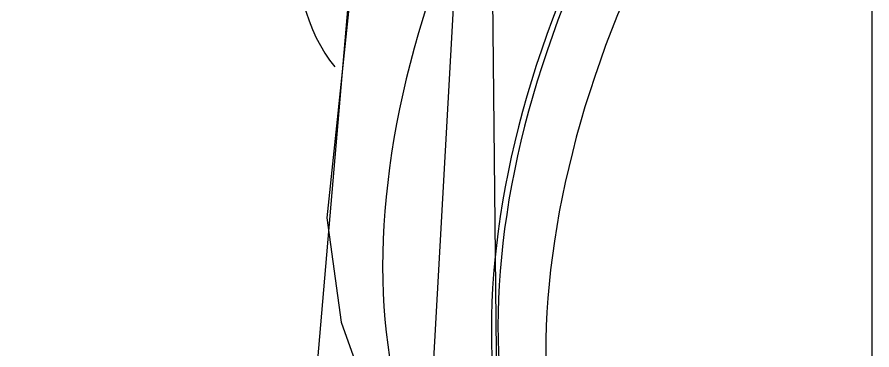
# Model space of a CAD drawing. Header units: inches. Extents: x 0.3 to 33.8, y 15.5 to 37.1.
# Drawn here: x 7.902 to 9.011, y 24.183 to 24.615 of the extents above; entities that cross this region are included whole.
import ezdxf

# ---------------------------------------------------------------- set-up
doc = ezdxf.new("R2010")
doc.units = ezdxf.units.IN
doc.header["$MEASUREMENT"] = 0

# ---------------------------------------------------------------- blocks, each defined once
blk = doc.blocks.new('60298_1')
at = {"transparency": 33554687}
for points in [[(9.0113, 27.1889), (9.0113, 22.5185)], [(8.4324, 24.8991), (8.3328, 24.6301), (8.3038, 24.3543), (8.3224, 24.219), (8.3689, 24.0889), (8.449, 23.9711), (8.5631, 23.8787)]]:
    blk.add_lwpolyline(points, dxfattribs=at)
at = {"color": 21, "transparency": 33554687}
for points in [[(8.5032, 26.1421), (8.561, 20.5902), (8.7412, 20.5902)], [(8.3999, 25.4326), (7.9646, 20.3537), (7.7843, 20.3537)], [(8.4949, 25.114), (8.1629, 19.1768), (8.3431, 19.1768)]]:
    blk.add_lwpolyline(points, dxfattribs=at)
at = {"transparency": 33554687}
for points, knots in [([(9.0113, 25.211), (8.8953, 25.1129), (8.7891, 24.9836), (8.7015, 24.8341), (8.456, 24.4066), (8.456, 23.9407), (8.7015, 23.7961), (8.7304, 23.7823), (8.7581, 23.7714), (8.7841, 23.7599)], [0, 0, 0, 0, 1, 1, 1, 2, 2, 2, 3, 3, 3, 3]), ([(9.0113, 25.1955), (8.8977, 25.104), (8.7937, 24.9771), (8.7066, 24.8289), (8.4658, 24.409), (8.4658, 23.9496), (8.7066, 23.8064)], [0, 0, 0, 0, 1, 1, 1, 2, 2, 2, 2]), ([(9.0113, 25.1078), (8.9217, 25.0205), (8.8402, 24.9145), (8.7686, 24.7979), (8.5277, 24.3732), (8.5277, 23.9138), (8.7686, 23.7703), (8.8402, 23.7334), (8.9217, 23.7215), (9.0113, 23.7341)], [0, 0, 0, 0, 1, 1, 1, 2, 2, 2, 3, 3, 3, 3]), ([(8.6188, 25.0096), (8.6009, 24.9819), (8.5815, 24.951), (8.562, 24.9167), (8.3144, 24.4884), (8.3144, 24.0225), (8.562, 23.8787)], [0, 0, 0, 0, 1, 1, 1, 2, 2, 2, 2])]:
    blk.add_open_spline(points, degree=3, knots=knots, dxfattribs=at)
blk.add_open_spline([(8.3297, 24.9941), (8.2466, 24.8199), (8.2399, 24.6404), (8.3142, 24.55)], degree=3, dxfattribs=at)

msp = doc.modelspace()

# ---------------------------------------------------------------- block references
msp.add_blockref('60298_1', (0, 0))

doc.saveas('drawing.dxf')
